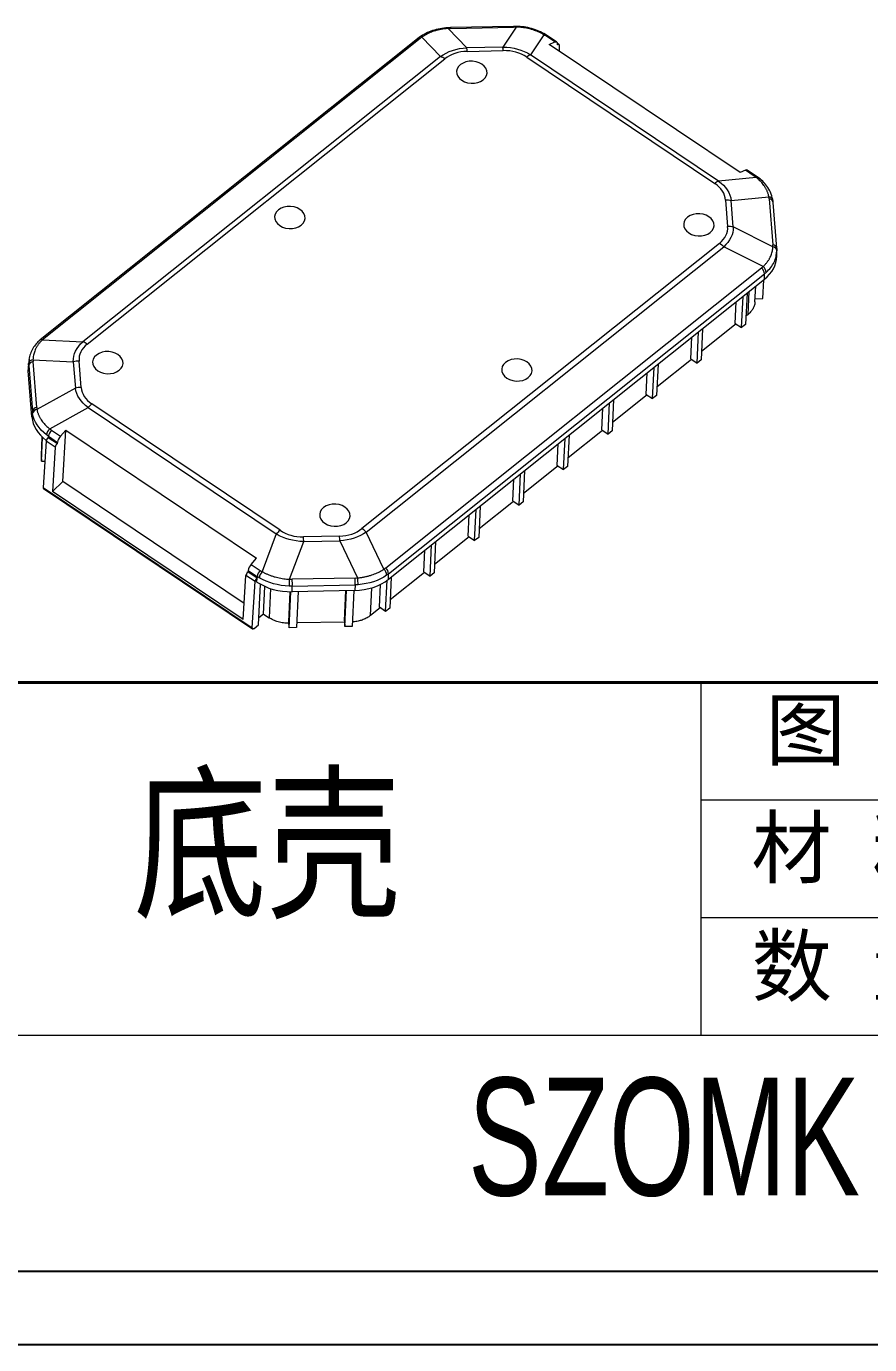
# Model space of a CAD drawing. Header units: inches. Extents: x 1153 to 3519, y 573 to 968.
# Drawn here: x 3331.4 to 3428.4, y 573 to 724.6 of the extents above; entities that cross this region are included whole.
import ezdxf

# ---------------------------------------------------------------- set-up
doc = ezdxf.new("R2010")
doc.units = ezdxf.units.IN
doc.layers.add('文字', color=81, linetype='Continuous')
doc.layers.add('粗实线', color=7, linetype='Continuous', lineweight=30)
doc.layers.add('细实线', color=3, linetype='Continuous', lineweight=9)
doc.styles.get("Standard").update_dxf_attribs({"font": 'txt', "bigfont": 'gbcbig.shx'})
doc.styles.add('宋体', font='', dxfattribs={"width": 0.8, "height": 3.5})
doc.styles.add('长仿宋', font='', dxfattribs={"width": 0.7, "height": 4})
doc.styles.get('宋体').set_extended_font_data('SimSun')
doc.styles.get('长仿宋').set_extended_font_data('SimSun')

msp = doc.modelspace()

# ---------------------------------------------------------------- linework, layer by layer
at = {"color": 7, "linetype": 'Continuous', "lineweight": 15}
for p, q in [((3380.169, 724.471), (3379.846, 724.46)), ((3382.039, 722.149), (3379.891, 724.375)), ((3387.396, 724.619), (3380.169, 724.471)), ((3380.192, 724.386), (3387.419, 724.534)), ((3387.721, 724.535), (3386.186, 722.234)), ((3387.72, 724.621), (3387.396, 724.619)), ((3390.897, 723.656), (3389.363, 721.357)), ((3391.34, 723.525), (3391.097, 723.681)), ((3392.147, 722.823), (3391.117, 723.515)), ((3392.37, 722.833), (3391.34, 723.525)), ((3376.373, 723.202), (3333.122, 688.704)), ((3376.666, 723.22), (3333.415, 688.721)), ((3376.596, 723.372), (3376.372, 723.202)), ((3376.864, 723.37), (3379.01, 721.146)), ((3386.186, 722.234), (3382.039, 722.149)), ((3391.533, 722.538), (3392.147, 722.823)), ((3413.476, 707.796), (3391.533, 722.538)), ((3392.445, 722.632), (3392.441, 722.494)), ((3392.441, 722.494), (3392.445, 722.497)), ((3392.629, 722.548), (3392.444, 722.672)), ((3392.667, 722.448), (3392.647, 721.79)), ((3379.01, 721.146), (3337.865, 688.327)), ((3338.361, 688.069), (3379.506, 720.887)), ((3382.08, 721.741), (3386.227, 721.826)), ((3388.928, 721.08), (3410.564, 706.542)), ((3411, 706.82), (3389.363, 721.357)), ((3415.328, 707.242), (3411, 706.82)), ((3414.089, 708.08), (3413.476, 707.796)), ((3415.119, 707.389), (3414.089, 708.08)), ((3415.341, 707.399), (3414.312, 708.09)), ((3415.574, 707.235), (3415.341, 707.399)), ((3411.811, 704.636), (3412.05, 701.605)), ((3412.465, 704.577), (3416.796, 705)), ((3412.705, 701.545), (3412.465, 704.577)), ((3416.823, 704.777), (3417.241, 699.493)), ((3417.272, 704.426), (3417.239, 704.689)), ((3417.251, 704.598), (3417.266, 704.478)), ((3417.698, 699.09), (3417.281, 704.374)), ((3417.249, 699.275), (3412.705, 701.545)), ((3411.109, 699.654), (3369.964, 666.835)), ((3370.454, 666.431), (3411.598, 699.25)), ((3416.139, 696.981), (3411.598, 699.25)), ((3417.669, 698.485), (3417.709, 698.811)), ((3417.686, 698.47), (3417.702, 698.883)), ((3417.699, 699.061), (3417.698, 699.09)), ((3417.702, 698.173), (3417.708, 698.796)), ((3372.703, 662.324), (3415.954, 696.823)), ((3373.013, 661.004), (3416.284, 695.519)), ((3373.04, 661.638), (3416.291, 696.136)), ((3415.196, 692.92), (3415.28, 694.717)), ((3416.11, 693.293), (3416.211, 695.46)), ((3416.284, 695.519), (3416.291, 696.136)), ((3413.652, 689.96), (3413.819, 693.552)), ((3414.284, 693.923), (3414.117, 690.332)), ((3415.213, 693.274), (3416.11, 693.293)), ((3412.925, 690.449), (3413.041, 692.931)), ((3413.019, 690.385), (3409.043, 687.214)), ((3412.925, 690.449), (3413.652, 689.96)), ((3414.117, 690.332), (3413.652, 689.96)), ((3414.401, 691.487), (3414.162, 691.297)), ((3333.122, 688.704), (3332.911, 688.527)), ((3333.231, 688.566), (3337.865, 688.327)), ((3407.806, 686.365), (3407.922, 688.848)), ((3408.533, 685.877), (3408.7, 689.469)), ((3409.165, 689.84), (3408.998, 686.249)), ((3331.577, 684.976), (3331.629, 685.597)), ((3331.63, 686.082), (3331.578, 685.456)), ((3331.629, 685.597), (3332.046, 680.313)), ((3331.679, 686.341), (3331.647, 686.081)), ((3332.12, 686.272), (3336.759, 686.032)), ((3332.546, 680.765), (3332.128, 686.049)), ((3336.759, 686.032), (3336.999, 683)), ((3337.66, 683.086), (3337.42, 686.118)), ((3404.046, 685.757), (3403.879, 682.165)), ((3407.901, 686.302), (3403.924, 683.131)), ((3407.806, 686.365), (3408.533, 685.877)), ((3408.998, 686.249), (3408.533, 685.877)), ((3331.995, 679.691), (3331.577, 684.976)), ((3402.688, 682.282), (3402.803, 684.765)), ((3403.414, 681.794), (3403.581, 685.386)), ((3336.999, 683), (3332.573, 680.547)), ((3360.543, 666.643), (3338.906, 681.18)), ((3398.295, 677.711), (3398.462, 681.303)), ((3398.927, 681.674), (3398.76, 678.082)), ((3402.782, 682.219), (3398.805, 679.048)), ((3402.688, 682.282), (3403.414, 681.794)), ((3403.879, 682.165), (3403.414, 681.794)), ((3332.046, 680.313), (3331.995, 679.691)), ((3334.042, 678.306), (3338.463, 680.757)), ((3338.463, 680.757), (3360.1, 666.22)), ((3397.569, 678.199), (3397.684, 680.682)), ((3334.25, 678.155), (3335.28, 677.464)), ((3335.913, 678.173), (3335.28, 677.464)), ((3335.542, 672.255), (3335.913, 678.173)), ((3335.913, 678.173), (3357.855, 663.43)), ((3397.663, 678.136), (3393.686, 674.964)), ((3397.569, 678.199), (3398.295, 677.711)), ((3398.76, 678.082), (3398.295, 677.711)), ((3333.155, 677.404), (3333.053, 675.211)), ((3333.101, 674.599), (3333.228, 677.334)), ((3333.639, 676.9), (3333.304, 671.565)), ((3334.684, 676.198), (3333.639, 676.9)), ((3333.882, 677.321), (3333.886, 677.324)), ((3333.882, 677.321), (3334.927, 676.619)), ((3333.899, 677.315), (3333.911, 677.455)), ((3333.899, 677.315), (3334.931, 676.622)), ((3333.911, 677.455), (3334.94, 676.763)), ((3334.931, 676.622), (3334.927, 676.619)), ((3334.931, 676.622), (3334.94, 676.763)), ((3392.45, 674.116), (3392.565, 676.599)), ((3393.176, 673.628), (3393.343, 677.22)), ((3393.808, 677.591), (3393.641, 673.999)), ((3333.053, 675.211), (3333.101, 674.599)), ((3334.684, 676.198), (3334.365, 671.106)), ((3333.101, 674.599), (3333.495, 674.607)), ((3388.69, 673.508), (3388.522, 669.916)), ((3392.544, 674.053), (3388.567, 670.881)), ((3392.45, 674.116), (3393.176, 673.628)), ((3393.641, 673.999), (3393.176, 673.628)), ((3334.365, 671.106), (3335.542, 672.255)), ((3356.424, 658.225), (3335.542, 672.255)), ((3387.331, 670.033), (3387.446, 672.516)), ((3388.057, 669.545), (3388.224, 673.137)), ((3333.304, 671.565), (3357.337, 655.418)), ((3333.342, 671.456), (3357.374, 655.309)), ((3356.307, 656.363), (3334.365, 671.106)), ((3382.938, 665.462), (3383.105, 669.054)), ((3383.571, 669.425), (3383.404, 665.833)), ((3387.425, 669.97), (3383.448, 666.798)), ((3387.331, 670.033), (3388.057, 669.545)), ((3388.522, 669.916), (3388.057, 669.545)), ((3382.212, 665.95), (3382.327, 668.433)), ((3360.1, 666.22), (3358.472, 661.892)), ((3367.39, 665.982), (3363.243, 665.897)), ((3372.506, 662.178), (3370.454, 666.431)), ((3382.306, 665.887), (3378.329, 662.715)), ((3382.212, 665.95), (3382.938, 665.462)), ((3383.404, 665.833), (3382.938, 665.462)), ((3361.648, 661.011), (3363.278, 665.344)), ((3363.278, 665.344), (3367.425, 665.428)), ((3367.425, 665.428), (3369.478, 661.171)), ((3377.093, 661.867), (3377.208, 664.35)), ((3377.819, 661.379), (3377.986, 664.97)), ((3378.452, 665.342), (3378.285, 661.75)), ((3357.222, 662.721), (3357.855, 663.43)), ((3356.307, 656.363), (3356.626, 661.455)), ((3357.671, 660.753), (3356.626, 661.455)), ((3356.87, 661.876), (3356.874, 661.879)), ((3356.87, 661.876), (3357.915, 661.174)), ((3356.883, 662.021), (3356.874, 661.879)), ((3356.874, 661.879), (3357.906, 661.186)), ((3356.883, 662.021), (3357.912, 661.329)), ((3357.222, 662.721), (3358.252, 662.029)), ((3357.912, 661.329), (3357.906, 661.186)), ((3373.013, 661.004), (3373.04, 661.638)), ((3373.333, 661.259), (3373.166, 657.667)), ((3377.187, 661.804), (3373.211, 658.632)), ((3377.093, 661.867), (3377.819, 661.379)), ((3378.285, 661.75), (3377.819, 661.379)), ((3357.337, 655.418), (3357.671, 660.753)), ((3357.888, 660.692), (3357.919, 661.177)), ((3357.919, 661.177), (3357.915, 661.174)), ((3358.072, 655.77), (3358.289, 660.446)), ((3358.66, 657.007), (3358.808, 660.187)), ((3361.93, 659.579), (3361.957, 660.216)), ((3369.177, 661.156), (3361.95, 661.009)), ((3361.957, 660.216), (3369.184, 660.363)), ((3369.184, 660.363), (3369.157, 659.726)), ((3371.974, 657.784), (3372.096, 660.422)), ((3372.7, 657.296), (3372.868, 660.892)), ((3361.561, 656.107), (3361.723, 659.577)), ((3361.614, 655.441), (3361.806, 659.577)), ((3369.157, 659.726), (3361.93, 659.579)), ((3362.644, 659.593), (3362.452, 655.458)), ((3367.95, 656.238), (3368.111, 659.705)), ((3368.003, 655.572), (3368.195, 659.707)), ((3369.033, 659.724), (3368.841, 655.589)), ((3358.66, 657.007), (3358.109, 656.567)), ((3358.66, 657.007), (3359.279, 656.591)), ((3372.068, 657.721), (3370.95, 656.829)), ((3372.7, 657.296), (3371.974, 657.784)), ((3373.166, 657.667), (3372.7, 657.296)), ((3357.558, 655.36), (3358.072, 655.77)), ((3361.554, 655.964), (3361.561, 656.107)), ((3361.572, 655.964), (3361.554, 655.964)), ((3361.614, 655.441), (3361.561, 656.107)), ((3362.452, 655.458), (3361.614, 655.441)), ((3367.962, 656.094), (3362.476, 655.982)), ((3367.95, 656.238), (3368.003, 655.572)), ((3368.841, 655.589), (3368.003, 655.572))]:
    msp.add_line(p, q, dxfattribs=at)
at = {"color": 8, "linetype": 'Continuous', "lineweight": 15}
for p, q in [((3392.445, 722.497), (3392.441, 722.5)), ((3414.401, 691.487), (3414.523, 694.114)), ((3331.647, 686.081), (3331.619, 685.851)), ((3359.435, 659.946), (3359.279, 656.591)), ((3370.95, 656.829), (3371.099, 660.027))]:
    msp.add_line(p, q, dxfattribs=at)
for p, q in [((3029.178, 581.422), (3510.538, 581.422)), ((3016.166, 572.957), (3519.003, 572.957))]:
    msp.add_line(p, q)
at = {"color": 8, "linetype": 'Continuous', "lineweight": 15, "flags": 128}
for points in [[(3379.846, 724.46), (3379.849, 724.459), (3379.863, 724.447), (3379.877, 724.419), (3379.891, 724.375)], [(3380.169, 724.471), (3380.171, 724.471), (3380.177, 724.459), (3380.185, 724.43), (3380.192, 724.386)], [(3387.396, 724.619), (3387.398, 724.618), (3387.405, 724.606), (3387.412, 724.578), (3387.419, 724.534)]]:
    msp.add_lwpolyline(points, dxfattribs=at)
at = {"color": 7, "linetype": 'Continuous', "lineweight": 15, "flags": 128}
for points in [[(3392.147, 722.823), (3392.212, 722.847), (3392.271, 722.857), (3392.323, 722.853), (3392.367, 722.835), (3392.402, 722.802), (3392.427, 722.757), (3392.442, 722.7), (3392.445, 722.632)], [(3392.445, 722.497), (3392.49, 722.529), (3392.532, 722.55), (3392.571, 722.56), (3392.605, 722.559), (3392.632, 722.546), (3392.652, 722.523), (3392.664, 722.49), (3392.667, 722.448)], [(3381.309, 720.218), (3381.083, 719.99), (3380.934, 719.728), (3380.869, 719.448), (3380.891, 719.162), (3381, 718.885), (3381.19, 718.631), (3381.452, 718.413), (3381.772, 718.24), (3382.134, 718.124), (3382.52, 718.068), (3382.911, 718.076), (3383.287, 718.147), (3383.63, 718.278), (3383.921, 718.463), (3384.148, 718.691), (3384.297, 718.952), (3384.362, 719.233), (3384.339, 719.519), (3384.23, 719.796), (3384.04, 720.05), (3383.779, 720.268), (3383.459, 720.44), (3383.097, 720.557), (3382.711, 720.613), (3382.32, 720.605), (3381.943, 720.534), (3381.601, 720.403), (3381.309, 720.218)], [(3360.368, 703.515), (3360.142, 703.286), (3359.993, 703.025), (3359.928, 702.744), (3359.95, 702.459), (3360.059, 702.182), (3360.249, 701.928), (3360.511, 701.709), (3360.831, 701.537), (3361.193, 701.42), (3361.579, 701.364), (3361.97, 701.372), (3362.346, 701.444), (3362.689, 701.575), (3362.98, 701.759), (3363.206, 701.988), (3363.356, 702.249), (3363.421, 702.529), (3363.398, 702.815), (3363.289, 703.092), (3363.099, 703.346), (3362.838, 703.565), (3362.518, 703.737), (3362.156, 703.854), (3361.769, 703.91), (3361.378, 703.902), (3361.002, 703.83), (3360.66, 703.699), (3360.368, 703.515)], [(3417.281, 704.374), (3417.274, 704.417), (3417.272, 704.426)], [(3407.431, 702.667), (3407.205, 702.438), (3407.056, 702.177), (3406.991, 701.897), (3407.013, 701.611), (3407.122, 701.334), (3407.313, 701.08), (3407.574, 700.861), (3407.894, 700.689), (3408.256, 700.573), (3408.642, 700.517), (3409.033, 700.525), (3409.409, 700.596), (3409.752, 700.727), (3410.043, 700.912), (3410.27, 701.14), (3410.419, 701.401), (3410.484, 701.682), (3410.461, 701.968), (3410.352, 702.245), (3410.162, 702.499), (3409.901, 702.717), (3409.581, 702.889), (3409.219, 703.006), (3408.833, 703.062), (3408.442, 703.054), (3408.065, 702.983), (3407.723, 702.851), (3407.431, 702.667)], [(3339.427, 686.811), (3339.201, 686.583), (3339.051, 686.321), (3338.986, 686.041), (3339.009, 685.755), (3339.118, 685.478), (3339.308, 685.224), (3339.57, 685.006), (3339.889, 684.833), (3340.251, 684.717), (3340.638, 684.661), (3341.029, 684.669), (3341.405, 684.74), (3341.747, 684.871), (3342.039, 685.056), (3342.265, 685.284), (3342.414, 685.545), (3342.479, 685.826), (3342.457, 686.112), (3342.348, 686.389), (3342.158, 686.643), (3341.896, 686.861), (3341.577, 687.033), (3341.214, 687.15), (3340.828, 687.206), (3340.437, 687.198), (3340.061, 687.127), (3339.718, 686.996), (3339.427, 686.811)], [(3386.49, 685.963), (3386.264, 685.735), (3386.115, 685.474), (3386.05, 685.193), (3386.072, 684.908), (3386.181, 684.631), (3386.371, 684.376), (3386.633, 684.158), (3386.953, 683.986), (3387.315, 683.869), (3387.701, 683.813), (3388.092, 683.821), (3388.468, 683.893), (3388.811, 684.024), (3389.102, 684.208), (3389.328, 684.437), (3389.478, 684.698), (3389.543, 684.978), (3389.52, 685.264), (3389.411, 685.541), (3389.221, 685.795), (3388.96, 686.014), (3388.64, 686.186), (3388.278, 686.303), (3387.891, 686.359), (3387.5, 686.351), (3387.124, 686.279), (3386.782, 686.148), (3386.49, 685.963)], [(3365.549, 669.26), (3365.323, 669.031), (3365.174, 668.77), (3365.109, 668.49), (3365.131, 668.204), (3365.24, 667.927), (3365.43, 667.673), (3365.692, 667.454), (3366.011, 667.282), (3366.374, 667.166), (3366.76, 667.11), (3367.151, 667.118), (3367.527, 667.189), (3367.87, 667.32), (3368.161, 667.505), (3368.387, 667.733), (3368.537, 667.994), (3368.602, 668.275), (3368.579, 668.561), (3368.47, 668.838), (3368.28, 669.092), (3368.018, 669.31), (3367.699, 669.482), (3367.337, 669.599), (3366.95, 669.655), (3366.559, 669.647), (3366.183, 669.576), (3365.841, 669.444), (3365.549, 669.26)], [(3357.337, 655.418), (3357.338, 655.374), (3357.349, 655.338), (3357.368, 655.313), (3357.395, 655.299), (3357.429, 655.297), (3357.469, 655.307), (3357.512, 655.328), (3357.558, 655.36)]]:
    msp.add_lwpolyline(points, dxfattribs=at)
at = {"color": 8, "linetype": 'Continuous', "lineweight": 15}
for centre, radius, start, end in [((3386.496, 724.567), 1.226, 358.5271, 2.51695), ((3391.019, 723.495), 0.202, 67.35298, 126.97369), ((3391.237, 723.334), 0.216, 61.54174, 123.60892), ((3376.534, 722.957), 0.294, 63.39801, 123.40208), ((3376.728, 723.136), 0.271, 59.92539, 119.20864), ((3415.236, 707.22), 0.205, 51.82363, 124.77187), ((3415.445, 707.016), 0.254, 59.364, 117.47671), ((3416.76, 704.478), 0.523, 23.74703, 86.05281), ((3416.753, 704.226), 0.556, 21.14392, 82.79966), ((3417.199, 698.986), 0.51, 11.79557, 85.35465), ((3333.107, 688.256), 0.334, 68.23097, 126.00414), ((3333.284, 688.459), 0.294, 63.38423, 123.53978)]:
    msp.add_arc(centre, radius, start, end, dxfattribs=at)
at = {"color": 7, "linetype": 'Continuous', "lineweight": 15}
for centre, radius, start, end in [((3374.433, 721.172), 7.668, 4.25348, 7.31992), ((3378.58, 721.257), 7.668, 4.25348, 7.31992), ((3378.193, 718.97), 2.324, 55.58862, 69.41711), ((3390.316, 719.38), 2.195, 115.72466, 129.23849), ((3411.953, 704.842), 2.195, 115.72466, 129.23849), ((3414.209, 707.891), 0.224, 62.73177, 122.41889), ((3411.876, 701.712), 2.925, 78.39201, 91.28454), ((3412.116, 698.68), 2.925, 78.39201, 91.28454), ((3409.205, 696.848), 3.391, 45.09371, 55.8361), ((3417.177, 698.744), 0.536, 7.14491, 82.27622), ((3415.257, 696.055), 1.037, 4.5209, 47.81362), ((3415.52, 696.211), 0.988, 6.20191, 51.25162), ((3337.048, 686.152), 2.324, 55.58862, 69.41711), ((3332.158, 685.718), 0.555, 93.92556, 166.15636), ((3332.205, 685.462), 0.592, 97.46518, 166.84373), ((3337.481, 683.063), 3.056, 91.14788, 103.66998), ((3337.721, 680.031), 3.056, 91.14788, 103.66998), ((3341.201, 678.337), 3.654, 128.91158, 138.52273), ((3332.623, 680.178), 0.592, 97.46518, 166.84373), ((3332.691, 679.929), 0.629, 100.87879, 167.71519), ((3334.88, 677.41), 1.227, 133.07891, 169.78448), ((3335.193, 677.266), 1.296, 136.65133, 171.59923), ((3334.303, 676.796), 0.673, 128.74674, 171.10817), ((3335.348, 676.094), 0.673, 128.74674, 171.10817), ((3336.222, 676.574), 1.296, 136.65133, 171.59923), ((3333.413, 671.541), 0.111, 167.70805, 229.99254), ((3362.838, 663.8), 3.654, 128.91158, 138.52273), ((3344.273, 664.432), 19.026, 2.74624, 4.41577), ((3348.42, 664.517), 19.026, 2.74624, 4.41577), ((3368.06, 664.03), 3.391, 45.09371, 55.8361), ((3357.291, 661.351), 0.673, 128.74674, 171.10817), ((3358.165, 661.831), 1.296, 136.65133, 171.59923), ((3359.194, 661.14), 1.296, 136.65133, 171.59923), ((3359.528, 661.014), 1.373, 140.25912, 173.38355), ((3371.727, 661.416), 1.09, 2.86795, 44.35296), ((3372.007, 661.556), 1.037, 4.5209, 47.81362), ((3358.336, 660.649), 0.673, 128.74674, 171.10817), ((3344.717, 661.384), 16.935, 356.0541, 358.73924), ((3352.478, 660.527), 9.484, 358.11743, 2.90856), ((3359.705, 660.675), 9.484, 358.11743, 2.90856), ((3362.935, 660.36), 6.594, 0.17763, 7.06875)]:
    msp.add_arc(centre, radius, start, end, dxfattribs=at)
for centre, major_axis, ratio, start_param, end_param in [((3412.103, 698.326), (5.596, -0.26), 0.7289156, 5.5894747, 6.3093611), ((3337.167, 685.09), (5.596, -0.26), 0.7289156, 3.1154169, 3.2331279), ((3337.584, 679.806), (5.596, -0.26), 0.7289156, 3.2331279, 3.9680098), ((3337.624, 680.284), (5.596, -0.26), 0.7289156, 4.0152758, 4.0183738), ((3361.607, 663.665), (5.594, -0.261), 0.7293523, 4.0197763, 4.8041057), ((3361.628, 664.157), (5.594, -0.261), 0.7293523, 4.0188599, 4.0219578), ((3368.834, 663.813), (5.594, -0.261), 0.7293523, 4.8041057, 5.5893516)]:
    msp.add_ellipse(centre, major_axis=major_axis, ratio=ratio, start_param=start_param, end_param=end_param, dxfattribs=at)
for points, knots in [([(3379.846, 724.46), (3379.547, 724.433), (3378.948, 724.379), (3378.093, 724.15), (3377.289, 723.825), (3376.827, 723.523), (3376.596, 723.372)], [0, 0, 0, 0, 0.2487568, 0.4981378, 0.7484267, 1, 1, 1, 1]), ([(3379.891, 724.375), (3379.828, 724.371), (3379.702, 724.363), (3379.515, 724.344), (3379.329, 724.32), (3379.146, 724.291), (3378.965, 724.257), (3378.785, 724.218), (3378.608, 724.174), (3378.432, 724.124), (3378.213, 724.055), (3377.955, 723.961), (3377.662, 723.835), (3377.383, 723.695), (3377.114, 723.541), (3376.947, 723.427), (3376.864, 723.37)], [0, 0, 0, 0, 0.0559071, 0.1115867, 0.1670986, 0.2225028, 0.2778602, 0.3332312, 0.3886768, 0.4442572, 0.5000326, 0.6002999, 0.7000765, 0.7997159, 0.8995728, 1, 1, 1, 1]), ([(3391.097, 723.681), (3390.847, 723.821), (3390.349, 724.099), (3389.507, 724.385), (3388.626, 724.577), (3388.022, 724.606), (3387.72, 724.621)], [0, 0, 0, 0, 0.2509304, 0.5009985, 0.7505776, 1, 1, 1, 1]), ([(3390.897, 723.656), (3390.846, 723.686), (3390.745, 723.746), (3390.588, 723.831), (3390.427, 723.912), (3390.264, 723.988), (3390.097, 724.059), (3389.928, 724.126), (3389.755, 724.188), (3389.578, 724.245), (3389.352, 724.311), (3389.073, 724.38), (3388.741, 724.445), (3388.405, 724.492), (3388.064, 724.524), (3387.836, 724.532), (3387.721, 724.535)], [0, 0, 0, 0, 0.0558885, 0.1115537, 0.1670554, 0.2224539, 0.2778101, 0.3331849, 0.388639, 0.444233, 0.500027, 0.6002643, 0.7000273, 0.7996686, 0.8995423, 1, 1, 1, 1]), ([(3391.117, 723.515), (3391.081, 723.539), (3391.009, 723.586), (3390.935, 723.633), (3390.897, 723.656)], [0, 0, 0, 0, 0.50001821, 1, 1, 1, 1]), ([(3376.864, 723.37), (3376.83, 723.345), (3376.762, 723.296), (3376.698, 723.245), (3376.666, 723.22)], [0, 0, 0, 0, 0.4999818, 1, 1, 1, 1]), ([(3415.328, 707.242), (3415.293, 707.267), (3415.225, 707.316), (3415.154, 707.364), (3415.119, 707.389)], [0, 0, 0, 0, 0.4999818, 1, 1, 1, 1]), ([(3416.796, 705), (3416.787, 705.047), (3416.769, 705.142), (3416.734, 705.282), (3416.692, 705.421), (3416.644, 705.558), (3416.59, 705.694), (3416.529, 705.827), (3416.461, 705.96), (3416.387, 706.09), (3416.286, 706.252), (3416.15, 706.443), (3415.972, 706.659), (3415.776, 706.863), (3415.562, 707.059), (3415.406, 707.181), (3415.328, 707.242)], [0, 0, 0, 0, 0.0559071, 0.1115867, 0.1670986, 0.2225028, 0.2778602, 0.3332312, 0.3886768, 0.4442572, 0.5000326, 0.6002999, 0.7000765, 0.7997159, 0.8995728, 1, 1, 1, 1]), ([(3417.239, 704.689), (3417.169, 704.975), (3417.037, 705.516), (3416.613, 706.223), (3416.129, 706.793), (3415.75, 707.095), (3415.574, 707.235)], [0, 0, 0, 0, 0.2984666, 0.5642472, 0.7979849, 1, 1, 1, 1]), ([(3416.139, 696.981), (3416.177, 697.019), (3416.253, 697.093), (3416.361, 697.209), (3416.464, 697.326), (3416.56, 697.445), (3416.65, 697.567), (3416.734, 697.691), (3416.813, 697.816), (3416.885, 697.944), (3416.968, 698.108), (3417.056, 698.308), (3417.138, 698.547), (3417.197, 698.788), (3417.237, 699.031), (3417.245, 699.193), (3417.249, 699.275)], [0, 0, 0, 0, 0.0558885, 0.1115537, 0.1670554, 0.2224539, 0.2778101, 0.3331849, 0.388639, 0.444233, 0.500027, 0.6002643, 0.7000273, 0.7996686, 0.8995423, 1, 1, 1, 1]), ([(3415.954, 696.823), (3415.985, 696.848), (3416.049, 696.9), (3416.109, 696.954), (3416.139, 696.981)], [0, 0, 0, 0, 0.5000182, 1, 1, 1, 1]), ([(3416.502, 696.318), (3416.468, 696.287), (3416.399, 696.225), (3416.327, 696.166), (3416.291, 696.136)], [0, 0, 0, 0, 0.4999486, 1, 1, 1, 1]), ([(3415.186, 692.921), (3415.185, 692.863), (3415.184, 692.675), (3415.089, 692.367), (3414.902, 692.006), (3414.664, 691.712), (3414.475, 691.551), (3414.401, 691.487)], [0, 0, 0, 0, 0.10763119, 0.35418075, 0.59378028, 0.84033039, 1, 1, 1, 1]), ([(3333.231, 688.566), (3333.192, 688.531), (3333.116, 688.461), (3333.008, 688.351), (3332.906, 688.239), (3332.81, 688.124), (3332.72, 688.006), (3332.636, 687.885), (3332.558, 687.761), (3332.486, 687.635), (3332.402, 687.472), (3332.315, 687.27), (3332.233, 687.027), (3332.173, 686.779), (3332.133, 686.527), (3332.124, 686.357), (3332.12, 686.272)], [0, 0, 0, 0, 0.0558885, 0.1115537, 0.1670554, 0.2224539, 0.2778101, 0.3331849, 0.388639, 0.444233, 0.500027, 0.6002643, 0.7000273, 0.7996686, 0.8995423, 1, 1, 1, 1]), ([(3333.415, 688.721), (3333.384, 688.696), (3333.32, 688.645), (3333.261, 688.592), (3333.231, 688.566)], [0, 0, 0, 0, 0.5000182, 1, 1, 1, 1]), ([(3332.911, 688.527), (3332.761, 688.384), (3332.453, 688.088), (3332.087, 687.561), (3331.792, 686.959), (3331.701, 686.517), (3331.654, 686.29)], [0, 0, 0, 0, 0.2285378, 0.4714006, 0.7285857, 1, 1, 1, 1]), ([(3332.077, 680.063), (3332.07, 680.104), (3332.057, 680.187), (3332.05, 680.271), (3332.046, 680.313)], [0, 0, 0, 0, 0.5001026, 1, 1, 1, 1]), ([(3332.573, 680.547), (3332.582, 680.502), (3332.6, 680.411), (3332.636, 680.277), (3332.678, 680.143), (3332.726, 680.01), (3332.781, 679.879), (3332.842, 679.748), (3332.909, 679.618), (3332.983, 679.489), (3333.085, 679.327), (3333.221, 679.135), (3333.398, 678.916), (3333.594, 678.704), (3333.807, 678.499), (3333.963, 678.371), (3334.042, 678.306)], [0, 0, 0, 0, 0.0559071, 0.1115867, 0.1670986, 0.2225028, 0.2778602, 0.3332312, 0.3886768, 0.4442572, 0.5000326, 0.6002999, 0.7000765, 0.7997159, 0.8995728, 1, 1, 1, 1]), ([(3334.042, 678.306), (3334.076, 678.28), (3334.144, 678.228), (3334.215, 678.18), (3334.25, 678.155)], [0, 0, 0, 0, 0.4999818, 1, 1, 1, 1]), ([(3358.252, 662.029), (3358.288, 662.006), (3358.36, 661.958), (3358.434, 661.914), (3358.472, 661.892)], [0, 0, 0, 0, 0.5000182, 1, 1, 1, 1]), ([(3358.472, 661.892), (3358.523, 661.863), (3358.625, 661.808), (3358.782, 661.728), (3358.942, 661.653), (3359.106, 661.581), (3359.273, 661.514), (3359.443, 661.45), (3359.616, 661.39), (3359.792, 661.334), (3360.019, 661.269), (3360.297, 661.198), (3360.629, 661.129), (3360.965, 661.074), (3361.305, 661.034), (3361.534, 661.019), (3361.648, 661.011)], [0, 0, 0, 0, 0.05588853, 0.11155369, 0.16705536, 0.22245393, 0.27781014, 0.33318489, 0.38863898, 0.44423298, 0.50002698, 0.60026433, 0.7000273, 0.79966861, 0.89954232, 1, 1, 1, 1]), ([(3369.478, 661.171), (3369.542, 661.178), (3369.668, 661.19), (3369.855, 661.215), (3370.041, 661.244), (3370.224, 661.277), (3370.406, 661.315), (3370.585, 661.357), (3370.763, 661.404), (3370.938, 661.455), (3371.157, 661.524), (3371.416, 661.617), (3371.708, 661.739), (3371.988, 661.873), (3372.255, 662.018), (3372.422, 662.125), (3372.506, 662.178)], [0, 0, 0, 0, 0.0559071, 0.11158672, 0.16709856, 0.22250284, 0.27786016, 0.33323124, 0.38867678, 0.44425724, 0.50003261, 0.60029988, 0.7000765, 0.79971586, 0.89957284, 1, 1, 1, 1]), ([(3372.506, 662.178), (3372.539, 662.202), (3372.607, 662.249), (3372.671, 662.299), (3372.703, 662.324)], [0, 0, 0, 0, 0.4999818, 1, 1, 1, 1]), ([(3369.528, 660.38), (3369.471, 660.376), (3369.357, 660.368), (3369.242, 660.365), (3369.184, 660.363)], [0, 0, 0, 0, 0.5001026, 1, 1, 1, 1]), ([(3370.95, 656.829), (3370.828, 656.741), (3370.58, 656.562), (3370.136, 656.358), (3369.648, 656.209), (3369.219, 656.133), (3368.953, 656.12), (3368.866, 656.116)], [0, 0, 0, 0, 0.21922045, 0.44479578, 0.6640169, 0.88960338, 1, 1, 1, 1]), ([(3361.554, 655.964), (3361.347, 655.959), (3361.142, 655.97), (3360.736, 656.02), (3360.533, 656.06), (3360.144, 656.167), (3359.958, 656.234), (3359.604, 656.394), (3359.434, 656.487), (3359.279, 656.591)], [0, 0, 0, 0, 0.25, 0.25, 0.5, 0.5, 0.75, 0.75, 1, 1, 1, 1])]:
    msp.add_open_spline(points, degree=3, knots=knots, dxfattribs=at)
for points in [[(3380.192, 724.386), (3380.091, 724.384), (3379.991, 724.381), (3379.891, 724.375)], [(3387.721, 724.535), (3387.62, 724.536), (3387.519, 724.536), (3387.419, 724.534)], [(3379.01, 721.146), (3379.843, 721.758), (3380.861, 722.096), (3382.039, 722.149)], [(3386.186, 722.234), (3387.371, 722.229), (3388.44, 721.934), (3389.363, 721.357)], [(3382.08, 721.741), (3381.056, 721.72), (3380.19, 721.433), (3379.506, 720.887)], [(3388.928, 721.08), (3388.16, 721.596), (3387.252, 721.847), (3386.227, 721.826)], [(3411, 706.82), (3411.847, 706.207), (3412.339, 705.453), (3412.465, 704.577)], [(3411.811, 704.636), (3411.752, 705.386), (3411.333, 706.026), (3410.564, 706.542)], [(3416.823, 704.777), (3416.817, 704.851), (3416.808, 704.925), (3416.796, 705)], [(3411.109, 699.654), (3411.793, 700.2), (3412.11, 700.855), (3412.05, 701.605)], [(3412.705, 701.545), (3412.715, 700.694), (3412.343, 699.922), (3411.598, 699.25)], [(3417.249, 699.275), (3417.249, 699.347), (3417.247, 699.42), (3417.241, 699.493)], [(3417.699, 699.061), (3417.706, 698.977), (3417.709, 698.893), (3417.709, 698.811)], [(3336.759, 686.032), (3336.749, 686.911), (3337.121, 687.682), (3337.865, 688.327)], [(3338.361, 688.069), (3337.677, 687.523), (3337.361, 686.867), (3337.42, 686.118)], [(3331.629, 685.597), (3331.622, 685.681), (3331.619, 685.765), (3331.619, 685.851)], [(3332.12, 686.272), (3332.12, 686.197), (3332.122, 686.122), (3332.128, 686.049)], [(3338.463, 680.757), (3337.618, 681.397), (3337.126, 682.151), (3336.999, 683)], [(3337.66, 683.086), (3337.719, 682.337), (3338.138, 681.697), (3338.906, 681.18)], [(3333.672, 677.627), (3332.793, 678.307), (3332.226, 679.173), (3332.077, 680.063)], [(3332.546, 680.765), (3332.552, 680.691), (3332.561, 680.619), (3332.573, 680.547)], [(3333.911, 677.455), (3333.829, 677.51), (3333.749, 677.568), (3333.672, 677.627)], [(3363.278, 665.344), (3362.094, 665.375), (3361.025, 665.67), (3360.1, 666.22)], [(3360.543, 666.643), (3361.311, 666.127), (3362.219, 665.876), (3363.243, 665.897)], [(3367.39, 665.982), (3368.415, 666.003), (3369.28, 666.29), (3369.964, 666.835)], [(3370.454, 666.431), (3369.622, 665.845), (3368.603, 665.508), (3367.425, 665.428)], [(3358.164, 661.172), (3358.078, 661.222), (3357.994, 661.274), (3357.912, 661.329)], [(3372.815, 661.471), (3371.933, 660.864), (3370.765, 660.477), (3369.528, 660.38)], [(3373.04, 661.638), (3372.967, 661.58), (3372.892, 661.524), (3372.815, 661.471)], [(3361.612, 660.219), (3360.367, 660.265), (3359.141, 660.604), (3358.164, 661.172)], [(3361.957, 660.216), (3361.842, 660.213), (3361.727, 660.214), (3361.612, 660.219)], [(3361.648, 661.011), (3361.749, 661.007), (3361.85, 661.007), (3361.95, 661.009)], [(3369.177, 661.156), (3369.278, 661.158), (3369.378, 661.163), (3369.478, 661.171)]]:
    msp.add_open_spline(points, degree=3, dxfattribs=at)
at = {"color": 8, "linetype": 'Continuous', "lineweight": 15}
msp.add_open_spline([(3416.502, 696.318), (3416.682, 696.5), (3417.042, 696.865), (3417.409, 697.484), (3417.629, 698.03), (3417.658, 698.369), (3417.669, 698.485)], degree=3, knots=[0, 0, 0, 0, 0.2820388, 0.5659502, 0.8517428, 1, 1, 1, 1], dxfattribs=at)
at = {"layer": '粗实线', "color": 7, "lineweight": 40}
msp.add_line((3510.538, 649.144), (3307.372, 649.144), dxfattribs=at)
at = {"layer": '细实线', "color": 7}
for p, q in [((3408.955, 649.144), (3408.955, 608.511)), ((3510.538, 635.6), (3408.955, 635.6)), ((3510.538, 622.055), (3408.955, 622.055)), ((3510.538, 608.511), (3205.788, 608.511))]:
    msp.add_line(p, q, dxfattribs=at)

# ---------------------------------------------------------------- texts
at = {"layer": '文字', "color": 0, "insert": (3335.989, 637.655), "char_height": 14.1088, "width": 180.3756, "attachment_point": 1, "style": '宋体'}
msp.add_mtext(' 底壳', dxfattribs=at)
at = {"layer": '粗实线', "insert": (3382.196, 603.661), "char_height": 13.54442, "width": 151.8873, "attachment_point": 1, "style": '长仿宋'}
msp.add_mtext('{\\fSTXinwei|b0|i0|c134|p2;SZOMK}', dxfattribs=at)
at = {"layer": '细实线', "color": 7, "char_height": 6.77221, "attachment_point": 1}
for s, insert, width in [('{\\fSimSun|b0|i0|c134|p54;图 号}', (3416.402, 647.088), 33.86106), ('{\\fSimSun|b0|i0|c134|p54;材 料   }', (3414.796, 633.544), 33.86106), ('{\\fSimSun|b0|i0|c134|p54;数 量}', (3414.829, 619.932), 30.59771)]:
    msp.add_mtext(s, dxfattribs=dict(at, insert=insert, width=width))

doc.saveas('drawing.dxf')
